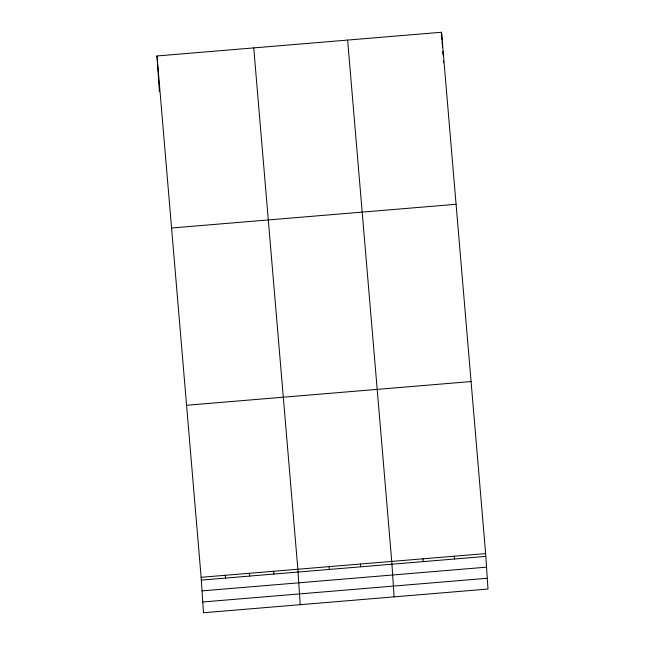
<?xml version="1.0" encoding="UTF-8"?>
<svg xmlns="http://www.w3.org/2000/svg" width="645" height="645" viewBox="0 0 645 645"><rect width="100%" height="100%" fill="white"/><g stroke="black" fill="none" stroke-linecap="round" stroke-linejoin="round"><path stroke-width="0.97" d="M157.009 55.962L441.511 32.25L485.637 553.595L487.991 589.038L203.489 612.75L201.135 577.299L157.009 55.962L159.363 91.405M171.57 227.999L456.071 204.296M186.574 405.262L471.076 381.55M201.135 577.299L485.637 553.595M201.321 580.097L485.822 556.393M202.038 590.876L486.54 567.165M202.772 601.979L487.273 578.267M347.623 40.071L391.749 561.416L394.103 596.867M253.743 47.899L297.861 569.237L300.223 604.688M441.511 32.25L442.019 39.942M442.147 41.901L442.535 47.674M442.784 51.374L443.026 55.075M443.413 60.84L443.542 62.799M454.338 556.2L454.523 558.997M423.047 558.812L423.233 561.601M360.458 564.028L360.644 566.818M329.16 566.632L329.345 569.43M273.682 571.252L273.867 574.05M249.502 573.268L249.688 576.066M225.315 575.284L225.5 578.081"/></g></svg>
